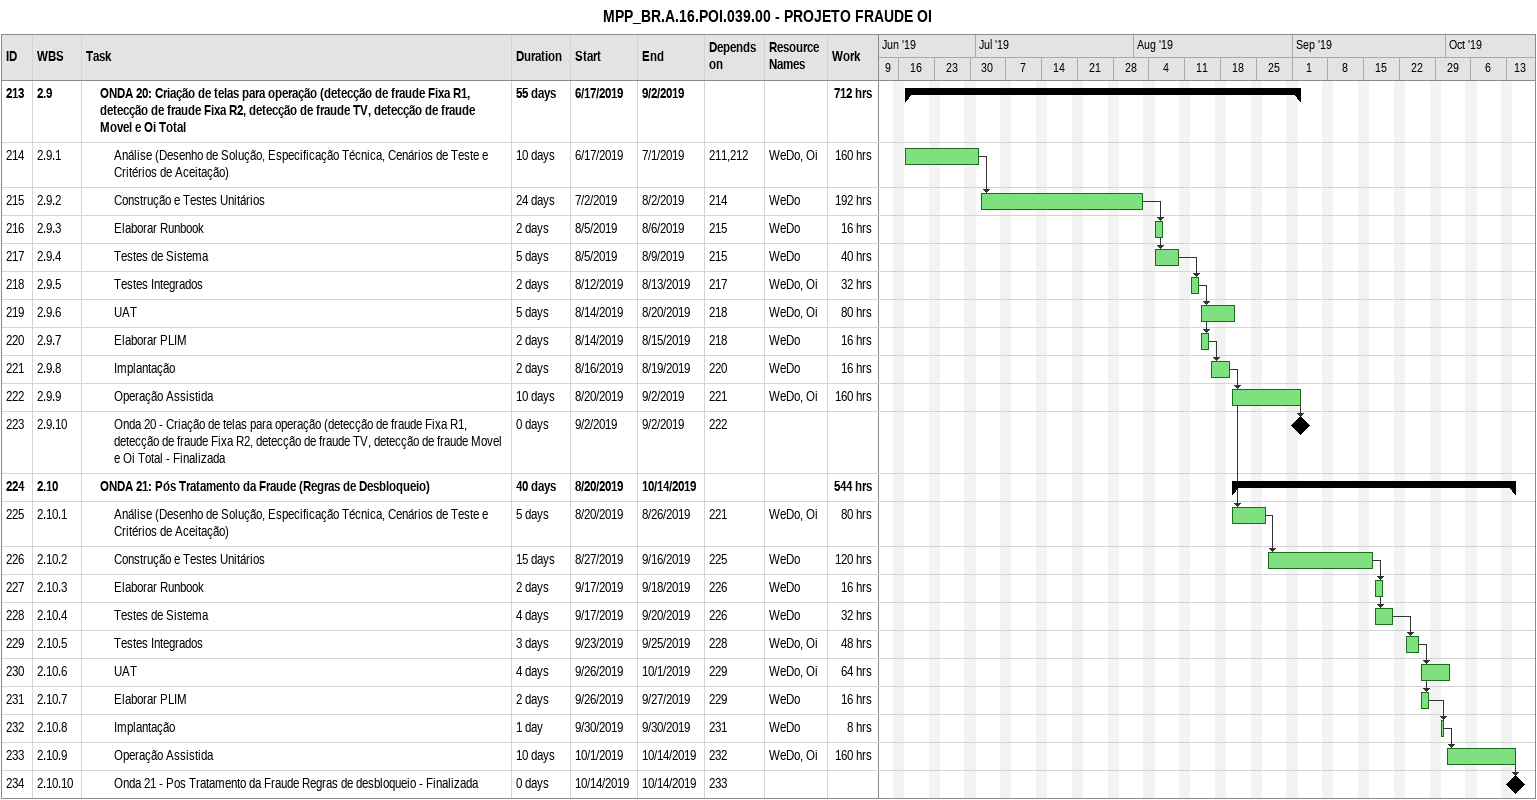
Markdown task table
MPP_BR.A.16.POI.039.00 - PROJETO FRAUDE OI

| ID | WBS | Task | Duration | Start | Finish | Predecessors | Resources | Work (h) |
|---|---|---|---|---|---|---|---|---|
| 213 | 2.9 | **ONDA 20: Criação de telas para operação (detecção de fraude Fixa R1, detecção de fraude Fixa R2, detecção de fraude TV, detecção de fraude Movel e Oi Total** | 55d | 2019-06-17 | 2019-09-02 |  |  | 712 |
| 214 | 2.9.1 | Análise (Desenho de Solução, Especificação Técnica, Cenários de Teste e Critérios de Aceitação) | 10d | 2019-06-17 | 2019-07-01 | 211, 212 | WeDo, Oi | 160 |
| 215 | 2.9.2 | Construção e Testes Unitários | 24d | 2019-07-02 | 2019-08-02 | 214 | WeDo | 192 |
| 216 | 2.9.3 | Elaborar Runbook | 2d | 2019-08-05 | 2019-08-06 | 215 | WeDo | 16 |
| 217 | 2.9.4 | Testes de Sistema | 5d | 2019-08-05 | 2019-08-09 | 215 | WeDo | 40 |
| 218 | 2.9.5 | Testes Integrados | 2d | 2019-08-12 | 2019-08-13 | 217 | WeDo, Oi | 32 |
| 219 | 2.9.6 | UAT | 5d | 2019-08-14 | 2019-08-20 | 218 | WeDo, Oi | 80 |
| 220 | 2.9.7 | Elaborar PLIM | 2d | 2019-08-14 | 2019-08-15 | 218 | WeDo | 16 |
| 221 | 2.9.8 | Implantação | 2d | 2019-08-16 | 2019-08-19 | 220 | WeDo | 16 |
| 222 | 2.9.9 | Operação Assistida | 10d | 2019-08-20 | 2019-09-02 | 221 | WeDo, Oi | 160 |
| 223 | 2.9.10 | Onda 20 - Criação de telas para operação (detecção de fraude Fixa R1, detecção de fraude Fixa R2, detecção de fraude TV, detecção de fraude Movel e Oi Total - Finalizada | 0d | 2019-09-02 | 2019-09-02 | 222 |  |  |
| 224 | 2.10 | **ONDA 21: Pós Tratamento da Fraude (Regras de Desbloqueio)** | 40d | 2019-08-20 | 2019-10-14 |  |  | 544 |
| 225 | 2.10.1 | Análise (Desenho de Solução, Especificação Técnica, Cenários de Teste e Critérios de Aceitação) | 5d | 2019-08-20 | 2019-08-26 | 221 | WeDo, Oi | 80 |
| 226 | 2.10.2 | Construção e Testes Unitários | 15d | 2019-08-27 | 2019-09-16 | 225 | WeDo | 120 |
| 227 | 2.10.3 | Elaborar Runbook | 2d | 2019-09-17 | 2019-09-18 | 226 | WeDo | 16 |
| 228 | 2.10.4 | Testes de Sistema | 4d | 2019-09-17 | 2019-09-20 | 226 | WeDo | 32 |
| 229 | 2.10.5 | Testes Integrados | 3d | 2019-09-23 | 2019-09-25 | 228 | WeDo, Oi | 48 |
| 230 | 2.10.6 | UAT | 4d | 2019-09-26 | 2019-10-01 | 229 | WeDo, Oi | 64 |
| 231 | 2.10.7 | Elaborar PLIM | 2d | 2019-09-26 | 2019-09-27 | 229 | WeDo | 16 |
| 232 | 2.10.8 | Implantação | 1d | 2019-09-30 | 2019-09-30 | 231 | WeDo | 8 |
| 233 | 2.10.9 | Operação Assistida | 10d | 2019-10-01 | 2019-10-14 | 232 | WeDo, Oi | 160 |
| 234 | 2.10.10 | Onda 21 - Pos Tratamento da Fraude Regras de desbloqueio - Finalizada | 0d | 2019-10-14 | 2019-10-14 | 233 |  |  |
